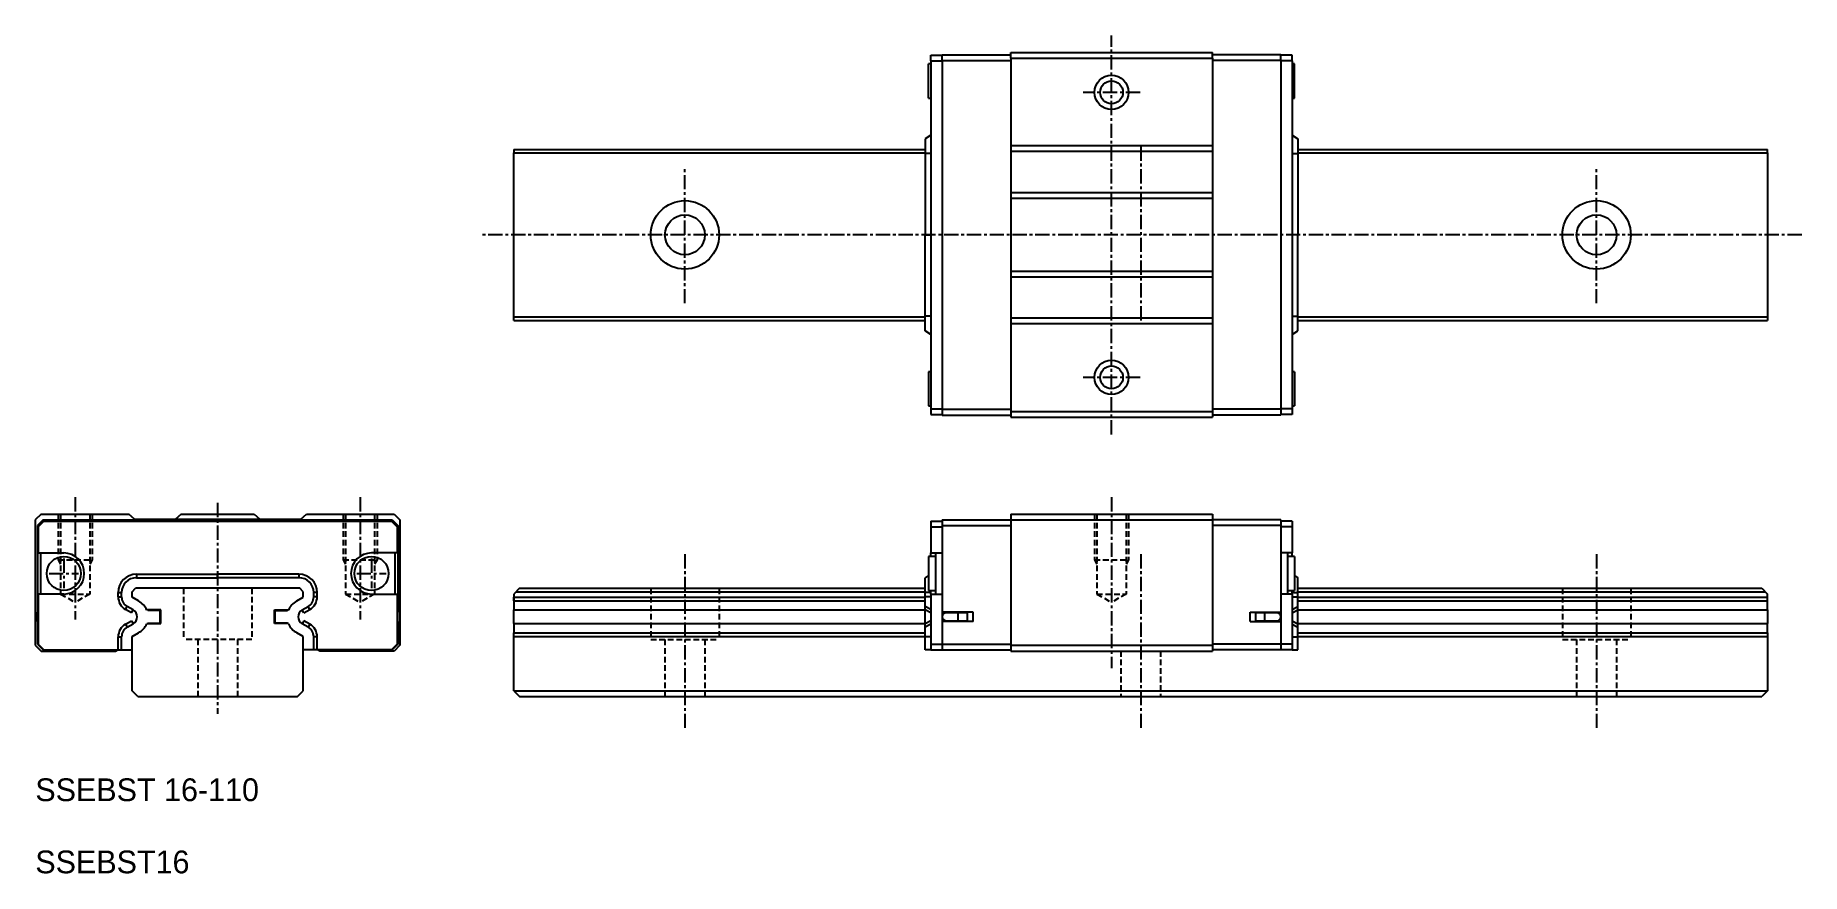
# Model space of a CAD drawing. Extents: x 10 to 165, y 10 to 84.
import ezdxf

# ---------------------------------------------------------------- set-up
doc = ezdxf.new("R2010")
doc.units = 0
doc.linetypes.add('CENTER', pattern=[2, 1.25, -0.25, 0.25, -0.25])
doc.linetypes.add('DASHED', pattern=[0.75, 0.5, -0.25])
doc.layers.get('0').update_dxf_attribs({"linetype": 'CONTINUOUS'})
doc.layers.add('CENTER', color=1, linetype='CENTER')

msp = doc.modelspace()

# ---------------------------------------------------------------- linework, layer by layer
at = {"color": 7, "linetype": 'CONTINUOUS'}
for p, q in [((88.39, 78), (88.39, 81)), ((88.59, 81), (88.39, 81)), ((88.59, 81.75), (89.59, 81.75)), ((88.59, 81.25), (88.59, 81.75)), ((88.59, 81.25), (88.59, 50.75)), ((88.59, 81.25), (89.59, 81.25)), ((89.59, 81.8), (95.59, 81.8)), ((89.59, 81.3), (89.59, 81.8)), ((89.59, 81.3), (89.59, 50.7)), ((89.59, 81.3), (95.59, 81.3)), ((95.59, 82), (113.29, 82)), ((95.59, 81.5), (95.59, 82)), ((95.59, 81.5), (95.59, 50.5)), ((95.59, 81.5), (113.29, 81.5)), ((113.29, 81.5), (113.29, 82)), ((119.29, 81.8), (113.29, 81.8)), ((113.29, 81.5), (113.29, 50.5)), ((119.29, 81.3), (113.29, 81.3)), ((119.29, 81.3), (119.29, 81.8)), ((120.29, 81.75), (119.29, 81.75)), ((119.29, 81.3), (119.29, 50.7)), ((120.29, 81.25), (119.29, 81.25)), ((120.29, 81.25), (120.29, 81.75)), ((120.29, 81.25), (120.29, 50.75)), ((120.49, 81), (120.29, 81)), ((120.49, 78), (120.49, 81)), ((88.39, 78), (88.59, 78)), ((120.29, 78), (120.49, 78)), ((88.59, 74.73), (88.09, 74.43)), ((88.09, 74.43), (88.09, 73.13)), ((120.29, 74.73), (120.79, 74.43)), ((120.79, 74.43), (120.79, 73.13)), ((52, 73.5), (88.09, 73.5)), ((52, 73.5), (52, 73.2)), ((52, 58.8), (52, 73.2)), ((52, 73.2), (88.09, 73.2)), ((88.09, 73.13), (88.09, 66)), ((88.59, 73.13), (88.09, 73.13)), ((113.29, 73.8), (95.59, 73.8)), ((113.29, 73.3), (95.59, 73.3)), ((120.29, 73.13), (120.79, 73.13)), ((120.79, 73.5), (162, 73.5)), ((120.79, 73.2), (162, 73.2)), ((120.79, 73.13), (120.79, 66)), ((162, 73.2), (162, 73.5)), ((162, 73.2), (162, 58.8)), ((113.29, 69.7), (95.59, 69.7)), ((113.29, 69.2), (95.59, 69.2)), ((88.09, 58.87), (88.09, 66)), ((88.09, 66), (88.59, 66)), ((120.79, 66), (120.29, 66)), ((120.79, 58.87), (120.79, 66)), ((113.29, 62.8), (95.59, 62.8)), ((113.29, 62.3), (95.59, 62.3)), ((52, 58.8), (88.09, 58.8)), ((52, 58.5), (52, 58.8)), ((52, 58.5), (88.09, 58.5)), ((88.59, 58.87), (88.09, 58.87)), ((88.09, 57.57), (88.09, 58.87)), ((88.59, 57.27), (88.09, 57.57)), ((113.29, 58.7), (95.59, 58.7)), ((113.29, 58.2), (95.59, 58.2)), ((120.29, 58.87), (120.79, 58.87)), ((120.29, 57.27), (120.79, 57.57)), ((120.79, 57.57), (120.79, 58.87)), ((120.79, 58.8), (162, 58.8)), ((120.79, 58.5), (162, 58.5)), ((162, 58.8), (162, 58.5)), ((88.59, 54), (88.39, 54)), ((88.39, 54), (88.39, 51)), ((120.49, 54), (120.29, 54)), ((120.49, 54), (120.49, 51)), ((88.39, 51), (88.59, 51)), ((88.59, 50.75), (88.59, 50.25)), ((88.59, 50.75), (89.59, 50.75)), ((88.59, 50.25), (89.59, 50.25)), ((89.59, 50.7), (95.59, 50.7)), ((89.59, 50.7), (89.59, 50.2)), ((89.59, 50.2), (95.59, 50.2)), ((95.59, 50.5), (113.29, 50.5)), ((95.59, 50.5), (95.59, 50)), ((95.59, 50), (113.29, 50)), ((119.29, 50.7), (113.29, 50.7)), ((113.29, 50.5), (113.29, 50)), ((119.29, 50.2), (113.29, 50.2)), ((120.29, 50.75), (119.29, 50.75)), ((119.29, 50.7), (119.29, 50.2)), ((120.29, 50.25), (119.29, 50.25)), ((120.29, 51), (120.49, 51)), ((120.29, 50.75), (120.29, 50.25)), ((10.5, 41.5), (10, 41)), ((10, 41), (10, 30)), ((10.7, 41), (10.2, 40.5)), ((10.2, 40.5), (10.2, 32.9)), ((10.75, 40.9), (10.25, 40.4)), ((10.25, 40.4), (10.25, 38.1)), ((10.5, 41.5), (18.2, 41.5)), ((10.7, 41), (41.3, 41)), ((10.75, 40.9), (41.25, 40.9)), ((18.7, 41.05), (18.2, 41.5)), ((18.7, 41.05), (33.3, 41.05)), ((22.8, 41.5), (22.3, 41.05)), ((22.8, 41.5), (29.2, 41.5)), ((29.2, 41.5), (29.7, 41.05)), ((33.3, 41.05), (33.8, 41.5)), ((33.8, 41.5), (41.5, 41.5)), ((41.25, 40.9), (41.75, 40.4)), ((41.3, 41), (41.8, 40.5)), ((41.5, 41.5), (42, 41)), ((41.75, 40.4), (41.75, 38.1)), ((41.8, 40.5), (41.8, 32.9)), ((42, 41), (42, 30)), ((88.59, 40.9), (89.59, 40.9)), ((88.59, 40.9), (88.59, 40.4)), ((88.59, 40.4), (88.59, 38.1)), ((88.59, 40.4), (89.59, 40.4)), ((89.59, 41), (95.59, 41)), ((89.59, 41), (89.59, 40.5)), ((89.59, 40.5), (89.59, 32.9)), ((89.59, 40.5), (95.59, 40.5)), ((95.59, 41.5), (113.29, 41.5)), ((95.59, 41.5), (95.59, 41)), ((95.59, 41), (113.29, 41)), ((95.59, 41), (95.59, 30)), ((113.29, 41.5), (113.29, 41)), ((113.29, 41), (113.29, 30)), ((119.29, 41), (113.29, 41)), ((119.29, 40.5), (113.29, 40.5)), ((119.29, 41), (119.29, 40.5)), ((120.29, 40.9), (119.29, 40.9)), ((119.29, 40.5), (119.29, 32.9)), ((120.29, 40.4), (119.29, 40.4)), ((120.29, 40.9), (120.29, 40.4)), ((120.29, 40.4), (120.29, 38.1)), ((10.25, 38.1), (12.5, 38.1)), ((10.45, 38.1), (10.45, 34.5)), ((41.75, 38.1), (39.5, 38.1)), ((41.55, 38.1), (41.55, 34.5)), ((88.99, 37.8), (88.39, 37.8)), ((88.39, 37.8), (88.39, 34.8)), ((88.59, 37.8), (88.59, 38.1)), ((88.59, 38.1), (89.59, 38.1)), ((88.99, 38.1), (88.99, 34.5)), ((120.29, 38.1), (119.29, 38.1)), ((119.89, 38.1), (119.89, 34.5)), ((120.49, 37.8), (119.89, 37.8)), ((120.29, 37.8), (120.29, 38.1)), ((120.49, 37.8), (120.49, 34.8)), ((18.87, 36.23), (26, 36.23)), ((18.87, 36.23), (18.87, 35.93)), ((18.87, 35.93), (26, 35.93)), ((33.13, 36.23), (26, 36.23)), ((26, 35.93), (26, 36.23)), ((33.13, 35.93), (26, 35.93)), ((33.13, 36.23), (33.13, 35.93)), ((88.39, 36.11), (88.09, 35.93)), ((88.09, 34.63), (88.09, 35.93)), ((120.49, 36.11), (120.79, 35.93)), ((120.79, 34.63), (120.79, 35.93)), ((10.25, 34.5), (10.25, 30.1)), ((12.5, 34.5), (10.25, 34.5)), ((17.27, 34.26), (17.27, 34.63)), ((17.27, 34.63), (17.57, 34.63)), ((17.27, 34.26), (17.57, 34.26)), ((17.57, 34.26), (17.57, 34.63)), ((18.5, 34.7), (18.8, 35)), ((18.5, 34.22), (18.5, 34.7)), ((19.06, 33.9), (18.5, 34.22)), ((33.2, 35), (18.8, 35)), ((32.94, 33.9), (33.5, 34.22)), ((33.5, 34.7), (33.2, 35)), ((33.5, 34.22), (33.5, 34.7)), ((34.73, 34.63), (34.43, 34.63)), ((34.43, 34.26), (34.43, 34.63)), ((34.73, 34.26), (34.43, 34.26)), ((34.73, 34.26), (34.73, 34.63)), ((39.5, 34.5), (41.75, 34.5)), ((41.75, 34.5), (41.75, 30.1)), ((52.5, 35), (52, 34.5)), ((52, 34.5), (52, 33.1)), ((52, 34.22), (88.09, 34.22)), ((52, 33.9), (52, 34.22)), ((52.2, 34.7), (88.09, 34.7)), ((52.5, 35), (88.09, 35)), ((88.09, 34.26), (88.09, 34.63)), ((88.59, 34.63), (88.09, 34.63)), ((88.59, 34.26), (88.09, 34.26)), ((88.09, 33.4), (88.09, 34.26)), ((88.39, 34.8), (88.99, 34.8)), ((88.59, 34.5), (88.59, 34.8)), ((88.59, 34.5), (88.59, 30.1)), ((88.59, 34.5), (89.59, 34.5)), ((120.29, 34.5), (119.29, 34.5)), ((119.89, 34.8), (120.49, 34.8)), ((120.29, 34.5), (120.29, 34.8)), ((120.29, 34.63), (120.79, 34.63)), ((120.29, 34.5), (120.29, 30.1)), ((120.29, 34.26), (120.79, 34.26)), ((120.79, 35), (161.5, 35)), ((120.79, 34.7), (161.8, 34.7)), ((120.79, 34.26), (120.79, 34.63)), ((120.79, 33.4), (120.79, 34.26)), ((120.79, 34.22), (162, 34.22)), ((161.5, 35), (162, 34.5)), ((162, 33.1), (162, 34.5)), ((10.2, 32.1), (10.2, 32.9)), ((10.2, 32.9), (10.25, 32.9)), ((17.92, 33.14), (18.07, 33.4)), ((18.43, 32.85), (17.92, 33.14)), ((18.58, 33.11), (18.07, 33.4)), ((18.43, 32.85), (18.58, 33.11)), ((21, 33.1), (19.78, 33.1)), ((19.88, 33.05), (19.86, 33.1)), ((20.95, 33.05), (19.88, 33.05)), ((20.95, 31.95), (20.95, 33.05)), ((21, 31.9), (21, 33.1)), ((31, 31.9), (31, 33.1)), ((31, 33.1), (32.22, 33.1)), ((31.05, 31.95), (31.05, 33.05)), ((31.05, 33.05), (32.12, 33.05)), ((32.12, 33.05), (32.14, 33.1)), ((33.42, 33.11), (33.93, 33.4)), ((33.57, 32.85), (33.42, 33.11)), ((33.57, 32.85), (34.08, 33.14)), ((34.08, 33.14), (33.93, 33.4)), ((41.8, 32.9), (41.75, 32.9)), ((41.8, 32.1), (41.8, 32.9)), ((52, 33.9), (88.09, 33.9)), ((52, 33.1), (88.09, 33.1)), ((52, 31.9), (52, 33.1)), ((88.09, 33.11), (88.09, 33.4)), ((88.59, 33.14), (88.09, 33.4)), ((88.09, 31.89), (88.09, 33.11)), ((88.59, 32.85), (88.09, 33.11)), ((92.29, 32.9), (89.59, 32.9)), ((89.59, 32.9), (89.59, 32.1)), ((90.99, 32.85), (89.94, 32.85)), ((90.39, 32.85), (90.39, 32.9)), ((90.85, 32.85), (90.85, 32.9)), ((91.79, 32.85), (90.99, 32.85)), ((90.99, 32.5), (90.99, 32.85)), ((91.79, 32.5), (91.79, 32.85)), ((92.29, 32.1), (92.29, 32.9)), ((116.59, 32.1), (116.59, 32.9)), ((116.59, 32.9), (119.29, 32.9)), ((117.89, 32.85), (117.09, 32.85)), ((117.09, 32.5), (117.09, 32.85)), ((118.94, 32.85), (117.89, 32.85)), ((117.89, 32.5), (117.89, 32.85)), ((118.03, 32.85), (118.03, 32.9)), ((118.49, 32.85), (118.49, 32.9)), ((119.29, 32.9), (119.29, 32.1)), ((120.29, 33.14), (120.79, 33.4)), ((120.29, 32.85), (120.79, 33.11)), ((120.79, 33.9), (162, 33.9)), ((120.79, 33.11), (120.79, 33.4)), ((120.79, 31.89), (120.79, 33.11)), ((120.79, 33.1), (162, 33.1)), ((162, 33.1), (162, 31.9)), ((10.2, 32.1), (10.25, 32.1)), ((10.2, 32.1), (10.2, 30.1)), ((17.92, 31.86), (18.43, 32.15)), ((17.92, 31.86), (18.07, 31.6)), ((18.07, 31.6), (18.58, 31.89)), ((18.43, 32.15), (18.58, 31.89)), ((18.5, 30.78), (19.06, 31.1)), ((19.78, 31.9), (21, 31.9)), ((19.86, 31.9), (19.88, 31.95)), ((19.88, 31.95), (20.95, 31.95)), ((32.22, 31.9), (31, 31.9)), ((32.12, 31.95), (31.05, 31.95)), ((32.14, 31.9), (32.12, 31.95)), ((33.5, 30.78), (32.94, 31.1)), ((33.57, 32.15), (33.42, 31.89)), ((33.93, 31.6), (33.42, 31.89)), ((34.08, 31.86), (33.57, 32.15)), ((34.08, 31.86), (33.93, 31.6)), ((41.8, 32.1), (41.75, 32.1)), ((41.8, 32.1), (41.8, 30.1)), ((52, 31.9), (88.09, 31.9)), ((52, 31.9), (52, 31.1)), ((52, 31.1), (88.09, 31.1)), ((52, 30.78), (52, 31.1)), ((88.59, 32.15), (88.09, 31.89)), ((88.09, 31.6), (88.09, 31.89)), ((88.59, 31.86), (88.09, 31.6)), ((88.09, 30.74), (88.09, 31.6)), ((92.29, 32.1), (89.59, 32.1)), ((89.59, 32.1), (89.59, 30.1)), ((89.94, 32.15), (90.99, 32.15)), ((90.39, 32.1), (90.39, 32.15)), ((90.85, 32.1), (90.85, 32.15)), ((90.99, 32.15), (90.99, 32.5)), ((90.99, 32.15), (91.79, 32.15)), ((91.79, 32.15), (91.79, 32.5)), ((116.59, 32.1), (119.29, 32.1)), ((117.09, 32.15), (117.09, 32.5)), ((117.09, 32.15), (117.89, 32.15)), ((117.89, 32.15), (117.89, 32.5)), ((117.89, 32.15), (118.94, 32.15)), ((118.03, 32.1), (118.03, 32.15)), ((118.49, 32.1), (118.49, 32.15)), ((119.29, 32.1), (119.29, 30.1)), ((120.29, 32.15), (120.79, 31.89)), ((120.29, 31.86), (120.79, 31.6)), ((120.79, 31.9), (162, 31.9)), ((120.79, 31.6), (120.79, 31.89)), ((120.79, 30.74), (120.79, 31.6)), ((120.79, 31.1), (162, 31.1)), ((162, 31.1), (162, 31.9)), ((162, 31.1), (162, 30.78)), ((10, 30), (10.5, 29.5)), ((10.2, 30.1), (10.7, 29.6)), ((10.25, 30.1), (10.75, 29.6)), ((10.5, 29.5), (17.03, 29.5)), ((10.7, 29.6), (10.75, 29.6)), ((10.75, 29.6), (17.27, 29.6)), ((17.03, 29.5), (17.24, 29.6)), ((17.27, 29.6), (17.27, 30.74)), ((17.27, 30.74), (17.57, 30.74)), ((17.27, 29.6), (17.57, 29.6)), ((17.57, 29.6), (17.57, 30.74)), ((17.57, 29.6), (18.5, 29.6)), ((18.5, 26), (18.5, 30.78)), ((33.5, 26), (33.5, 30.78)), ((34.43, 29.6), (33.5, 29.6)), ((34.73, 30.74), (34.43, 30.74)), ((34.43, 29.6), (34.43, 30.74)), ((34.73, 29.6), (34.43, 29.6)), ((34.73, 29.6), (34.73, 30.74)), ((41.25, 29.6), (34.73, 29.6)), ((34.97, 29.5), (34.76, 29.6)), ((41.5, 29.5), (34.97, 29.5)), ((41.75, 30.1), (41.25, 29.6)), ((41.3, 29.6), (41.25, 29.6)), ((41.8, 30.1), (41.3, 29.6)), ((42, 30), (41.5, 29.5)), ((52, 30.78), (88.09, 30.78)), ((52, 26), (52, 30.78)), ((88.09, 29.6), (88.09, 30.74)), ((88.59, 30.74), (88.09, 30.74)), ((88.59, 29.6), (88.09, 29.6)), ((88.59, 30.1), (88.59, 29.6)), ((88.59, 30.1), (89.59, 30.1)), ((88.59, 29.6), (89.59, 29.6)), ((89.59, 30.1), (95.59, 30.1)), ((89.59, 30.1), (89.59, 29.6)), ((89.59, 29.6), (95.59, 29.6)), ((95.59, 30), (113.29, 30)), ((95.59, 30), (95.59, 29.5)), ((95.59, 29.5), (113.29, 29.5)), ((119.29, 30.1), (113.29, 30.1)), ((113.29, 30), (113.29, 29.5)), ((119.29, 29.6), (113.29, 29.6)), ((120.29, 30.1), (119.29, 30.1)), ((119.29, 30.1), (119.29, 29.6)), ((120.29, 29.6), (119.29, 29.6)), ((120.29, 30.74), (120.79, 30.74)), ((120.29, 30.1), (120.29, 29.6)), ((120.29, 29.6), (120.79, 29.6)), ((120.79, 30.78), (162, 30.78)), ((120.79, 29.6), (120.79, 30.74)), ((162, 30.78), (162, 26)), ((19, 25.5), (18.5, 26)), ((19, 25.5), (33, 25.5)), ((33, 25.5), (33.5, 26)), ((52, 26), (162, 26)), ((52, 26), (52.5, 25.5)), ((52.5, 25.5), (161.5, 25.5)), ((162, 26), (161.5, 25.5))]:
    msp.add_line(p, q, dxfattribs=at)
at = {"color": 3, "linetype": 'DASHED'}
for p, q in [((12, 41.5), (12, 37.5)), ((12.22, 41.5), (12.22, 34.5)), ((14.77, 41.5), (14.77, 34.5)), ((15, 41.5), (15, 37.5)), ((37, 41.5), (37, 37.5)), ((37.22, 41.5), (37.22, 34.5)), ((39.77, 41.5), (39.77, 34.5)), ((40, 41.5), (40, 37.5)), ((102.94, 41.5), (102.94, 37.5)), ((103.16, 41.5), (103.16, 34.5)), ((105.71, 41.5), (105.71, 34.5)), ((105.94, 41.5), (105.94, 37.5)), ((12, 37.5), (15, 37.5)), ((12, 37.5), (12.22, 37.11)), ((15, 37.5), (14.77, 37.11)), ((37, 37.5), (40, 37.5)), ((37, 37.5), (37.22, 37.11)), ((40, 37.5), (39.77, 37.11)), ((102.94, 37.5), (105.94, 37.5)), ((102.94, 37.5), (103.16, 37.11)), ((105.94, 37.5), (105.71, 37.11)), ((12.22, 34.5), (13.5, 33.76)), ((12.22, 34.5), (14.77, 34.5)), ((14.77, 34.5), (13.5, 33.76)), ((23, 35), (23, 30.5)), ((29, 35), (29, 30.5)), ((37.22, 34.5), (38.5, 33.76)), ((37.22, 34.5), (39.77, 34.5)), ((39.77, 34.5), (38.5, 33.76)), ((64, 35), (64, 30.5)), ((70, 35), (70, 30.5)), ((103.16, 34.5), (104.44, 33.76)), ((103.16, 34.5), (105.71, 34.5)), ((105.71, 34.5), (104.44, 33.76)), ((144, 35), (144, 30.5)), ((150, 35), (150, 30.5)), ((29, 30.5), (23, 30.5)), ((24.25, 30.5), (24.25, 25.5)), ((27.75, 30.5), (27.75, 25.5)), ((64, 30.5), (70, 30.5)), ((65.25, 30.5), (65.25, 25.5)), ((68.75, 30.5), (68.75, 25.5)), ((105.25, 29.5), (105.25, 25.5)), ((108.75, 29.5), (108.75, 25.5)), ((144, 30.5), (150, 30.5)), ((145.25, 30.5), (145.25, 25.5)), ((148.75, 30.5), (148.75, 25.5))]:
    msp.add_line(p, q, dxfattribs=at)
at = {"color": 3, "linetype": 'CONTINUOUS'}
for centre in [(104.44, 78.5), (104.44, 53.5)]:
    msp.add_circle(centre, 1.5, dxfattribs=at)
at = {"color": 7, "linetype": 'CONTINUOUS'}
for centre, radius in [((104.44, 78.5), 1), ((67, 66), 3), ((147, 66), 3), ((67, 66), 1.75), ((147, 66), 1.75), ((104.44, 53.5), 1), ((12.5, 36.3), 1.5), ((39.5, 36.3), 1.5)]:
    msp.add_circle(centre, radius, dxfattribs=at)
for centre, radius, start, end in [((12.5, 36.3), 1.8, 270, 90), ((39.5, 36.3), 1.8, 90, 270), ((18.87, 34.63), 1.6, 90.0008, 179.9992), ((18.87, 34.63), 1.3, 90, 180), ((33.13, 34.63), 1.6, 0.0008, 89.9992), ((33.13, 34.63), 1.3, 0, 90), ((18.57, 34.26), 1.3, 180, 240), ((18.57, 34.26), 1, 180, 240), ((33.43, 34.26), 1, 300, 0), ((33.43, 34.26), 1.3, 300, 0), ((18.23, 32.5), 0.7, 300, 60), ((18.18, 32.38), 1.75, 24.1151, 60), ((33.81, 32.38), 1.75, 120, 155.8849), ((33.77, 32.5), 0.7, 120, 240), ((89.94, 32.5), 0.35, 90, 180), ((118.94, 32.5), 0.35, 0, 90), ((18.57, 30.74), 1.3, 120, 180), ((18.57, 30.74), 1, 120, 180), ((18.18, 32.61), 1.75, 300, 335.8849), ((33.81, 32.61), 1.75, 204.1151, 240), ((33.43, 30.74), 1, 0, 60), ((33.43, 30.74), 1.3, 0, 60), ((89.94, 32.5), 0.35, 180, 270), ((118.94, 32.5), 0.35, 270, 0)]:
    msp.add_arc(centre, radius, start, end, dxfattribs=at)
at = {"layer": 'CENTER', "color": 1, "linetype": 'CENTER'}
for p, q in [((104.44, 48.5), (104.44, 83.5)), ((106.94, 78.5), (101.94, 78.5)), ((107, 73.75), (107, 58.25)), ((67, 60), (67, 72)), ((147, 60), (147, 72)), ((165, 66), (49, 66)), ((106.94, 53.5), (101.94, 53.5)), ((13.5, 43), (13.5, 32.26)), ((26, 42.5), (26, 24)), ((38.5, 43), (38.5, 32.26)), ((104.44, 43), (104.44, 28)), ((12.5, 37.6), (12.5, 35)), ((39.5, 37.6), (39.5, 35)), ((67, 38), (67, 22.5)), ((107, 38), (107, 22.5)), ((147, 38), (147, 22.5)), ((11.2, 36.3), (13.8, 36.3)), ((38.2, 36.3), (40.8, 36.3))]:
    msp.add_line(p, q, dxfattribs=at)

# ---------------------------------------------------------------- texts
at = {"color": 7, "linetype": 'CONTINUOUS'}
for s, p in [('SSEBST 16-110', (10, 16.33)), ('SSEBST16', (10, 10))]:
    msp.add_text(s, height=2, dxfattribs=at).set_placement(p)

doc.saveas('drawing.dxf')
